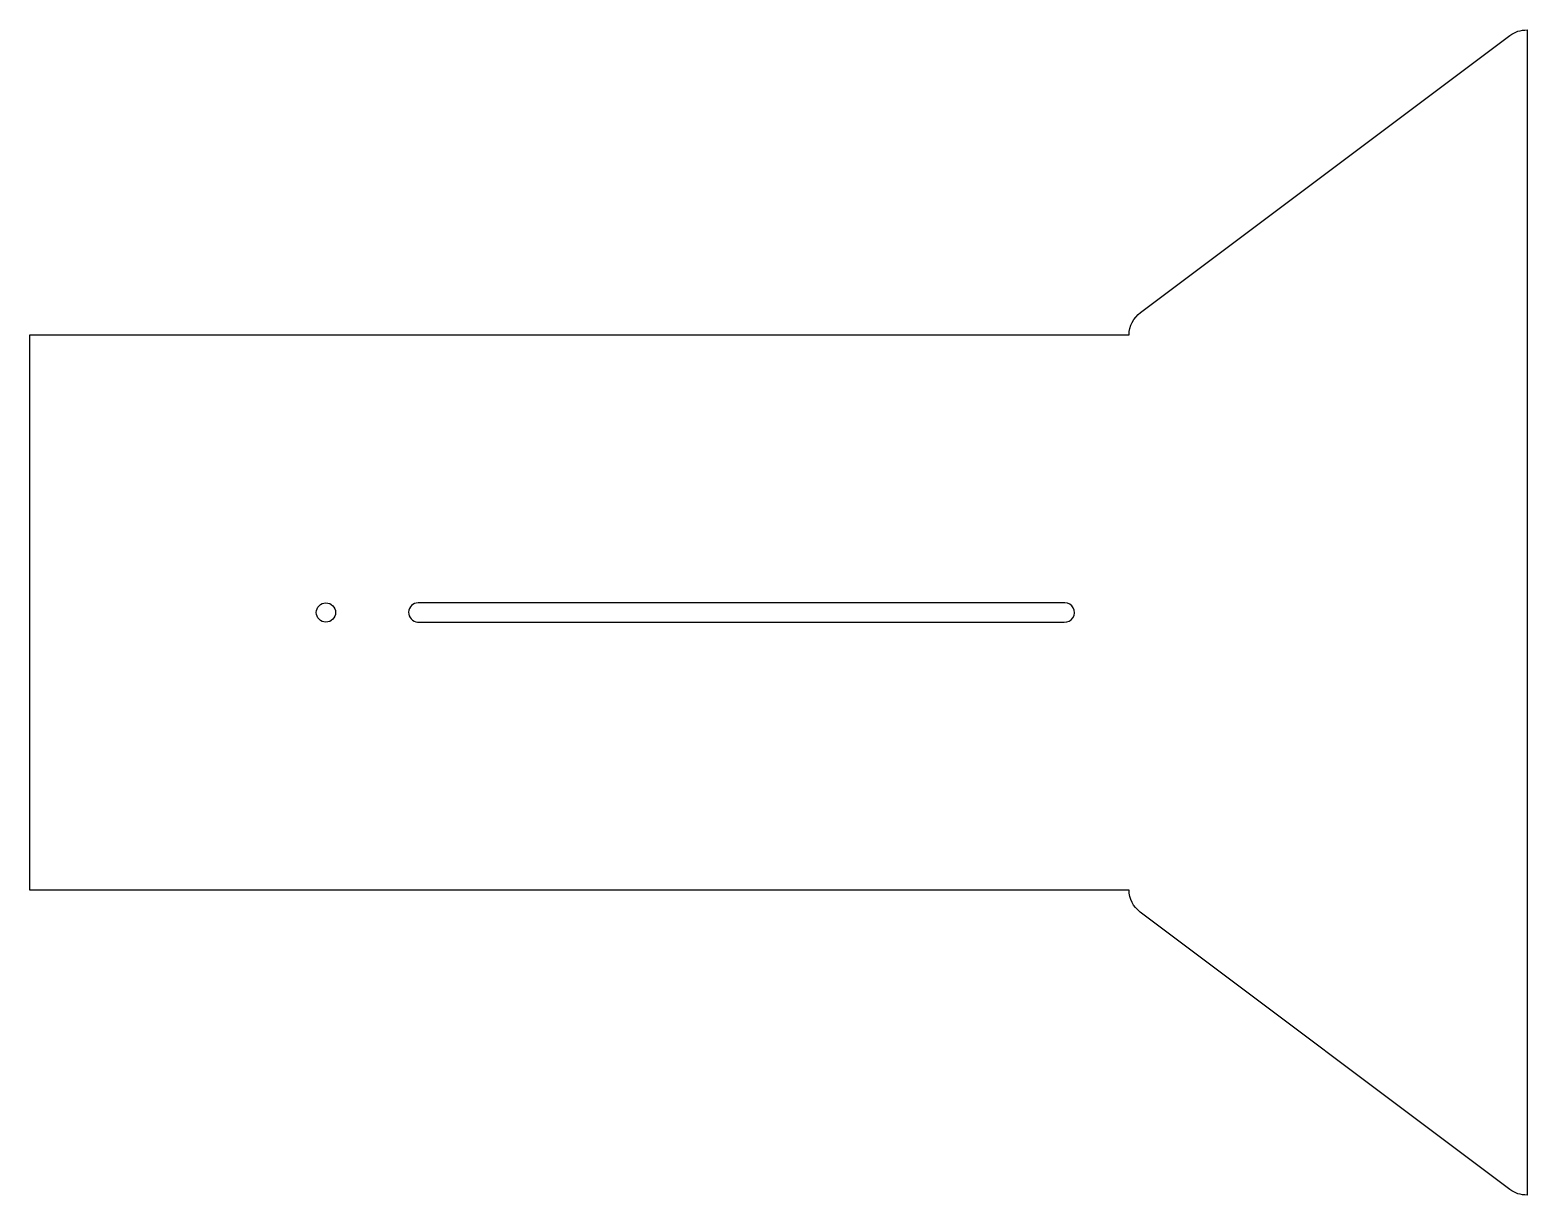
# Model space of a CAD drawing. Extents: x -810 to 0, y -465 to 165.
import ezdxf

# ---------------------------------------------------------------- set-up
doc = ezdxf.new("R2010")
doc.units = 0
doc.layers.get('0').update_dxf_attribs({"linetype": 'CONTINUOUS'})

msp = doc.modelspace()

# ---------------------------------------------------------------- linework, layer by layer
for points in [[(-810.22, -300.22), (-810.22, 0.22), (-215.22, 0.22, -0.235738), (-208.97, 12.3), (-9.13, 162.18, -0.16599), (0.22, 165.22), (0.22, -465.22, -0.16599), (-9.13, -462.18), (-209.25, -312.09, -0.229696), (-215.22, -300.22)], [(-600.35, -155.21), (-250.35, -155.21, 1.034379), (-250, -144.78), (-599.99, -144.78), (-600.03, -144.78, 0.964259)]]:
    msp.add_lwpolyline(points, format="xyb", close=True)
msp.add_circle((-650, -150), 5.22)

doc.saveas('drawing.dxf')
